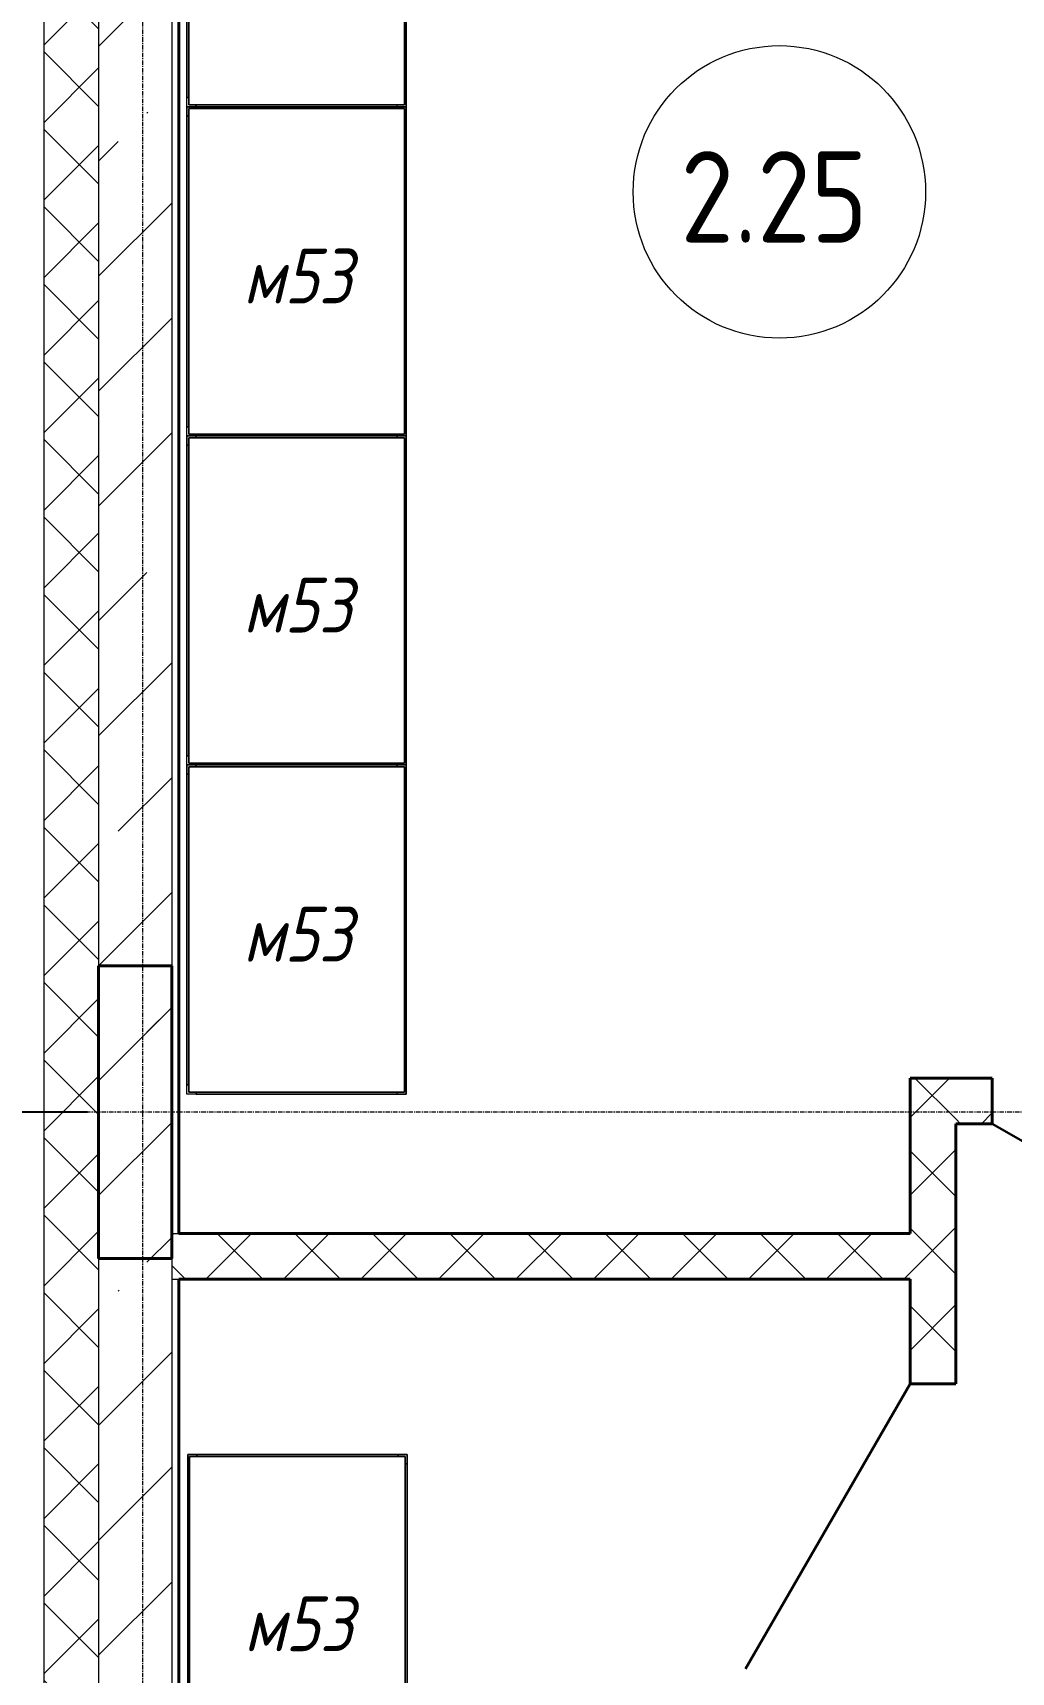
# Model space of a CAD drawing. Header units: millimetres. Extents: x -32954 to 151739, y -65671 to 56243.
# Drawn here: x -30250 to -27573, y -27886 to -23402 of the extents above; entities that cross this region are included whole.
import ezdxf

# ---------------------------------------------------------------- set-up
doc = ezdxf.new("R2010")
doc.units = ezdxf.units.MM
doc.linetypes.add('ADSK_Линия сетки', pattern=[21, 12, -3, 3, -3])
for name, color, linetype, lineweight in [('A-GENM', 7, 'Continuous', 9), ('I-FURN', 7, 'Continuous', 9), ('I-FURN-IDEN', 7, 'Continuous', 9), ('Двери', 7, 'Continuous', 18), ('Колонны', 7, 'Continuous', 18), ('Марки помещений', 7, 'Continuous', 18), ('Оси', 7, 'Continuous', 9), ('Панель', 7, 'Continuous', 30), ('Размеры', 7, 'Continuous', 9), ('Стены разрез', 7, 'Continuous', 40), ('Стены штриховка', 7, 'Continuous', 18)]:
    doc.layers.add(name, color=color, linetype=linetype, lineweight=lineweight)
doc.styles.add('GOST Common', font='GOST_Common.ttf', dxfattribs={"width": 0.9, "height": 250})
doc.styles.add('GOST Common_I', font='GOST_Common Italic.ttf', dxfattribs={"width": 0.9, "height": 150})
doc.dimstyles.new('ADSK_Проверочный', dxfattribs={"dimscale": 304.8, "dimtxt": 251.428749, "dimasz": 0.463911, "dimexe": 0.492126, "dimexo": 0.492126, "dimgap": 0.164042, "dimtad": 1, "dimdec": 0, "dimdsep": 46, "dimtxsty": 'GOST Common', "dimblk1": 'OBLIQUE', "dimblk2": 'OBLIQUE', "dimsah": 1, "dimcen": 0.09, "dimazin": 0, "dimtfac": 1, "dimtdec": 4, "dimtix": 1, "dimtmove": 0, "dimatfit": 3, "dimfxl": 1, "dimtvp": 1, "dimtolj": 1, "dimtzin": 0, "dimarcsym": 2})
pattern_1 = [(45, (-4e-12, -22914.43), (-106.066, 106.066), []), (135, (-4e-12, -22914.43), (-106.066, -106.066), [])]

# ---------------------------------------------------------------- blocks, each defined once
blk = doc.blocks.new('AC_Дверь_Однопольная_ПВХ - 860х2080h В Л-289294-В_АР_ПЭ_02 Этаж')
at = {"layer": 'Панель'}
blk.add_line((450, 62.5), (-329.4, 512.5), dxfattribs=at)
blk = doc.blocks.new('AC_Дверь_Однопольная_ДеревяннаяНаружная_ГОСТ24698-81 - 960х2080h ГЛ-654744-В_АР_ПЭ_02 Этаж')
at = {"layer": 'Панель'}
blk.add_line((500, 62.5), (-366, 562.5), dxfattribs=at)
blk = doc.blocks.new('_Oblique')
at = {"color": 0, "linetype": 'ByBlock', "lineweight": -2}
blk.add_line((-0.5, -0.5), (0.5, 0.5), dxfattribs=at)
blk = doc.blocks.new('*D148')
at = {"layer": 'Defpoints', "color": 0, "transparency": 16777216}
for p in [(-31007.1, -26354.4), (-29950, -26354.4), (-29950, -29754.4)]:
    blk.add_point(p, dxfattribs=at)
at = {"layer": 'Размеры', "color": 0, "lineweight": -2, "transparency": 16777216}
for p, q in [((-30100, -26354.4), (-31157.1, -26354.4)), ((-31007.1, -29754.4), (-31007.1, -26354.4)), ((-30100, -29754.4), (-31157.1, -29754.4))]:
    blk.add_line(p, q, dxfattribs=at)
at = {"layer": 'Размеры', "color": 0, "lineweight": -2, "transparency": 16777216, "xscale": 141.4, "yscale": 141.4, "zscale": 141.4}
for p, rotation in [((-31007.1, -26354.4), 90), ((-31007.1, -29754.4), 270)]:
    blk.add_blockref('_Oblique', p, dxfattribs=dict(at, rotation=rotation))
at = {"layer": 'Размеры', "color": 0, "transparency": 16777216, "insert": (-31182.1, -28054.4), "char_height": 250, "width": 782.412, "attachment_point": 5, "rotation": 90, "style": 'GOST Common'}
blk.add_mtext('\\A1;3400', dxfattribs=at)
blk = doc.blocks.new('ADSK_Марка_Помещение_2_ГОСТ21-501-2011 - Имя и Категория-86712-В_АР_ПЭ_02 Этаж')
at = {"layer": 'Марки помещений'}
blk.add_circle((0, 0), 4, dxfattribs=at)
blk = doc.blocks.new('М10-М12-М53-М103-М155-М186-М376-М386-М387-М390_Стеллаж - М53_Стеллаж разборный 900х600х1830-8574333-О_ТХ_03')
at = {"layer": 'A-GENM'}
for p, q in [((-425, 0), (-425, -5)), ((425, 0), (-425, 0)), ((-425, 0), (-425, -5)), ((425, 0), (-425, 0)), ((-425, -5), (-425, 0)), ((-425, 0), (425, 0)), ((-425, 0), (-425, -5)), ((425, 0), (-425, 0)), ((425, -5), (425, 0)), ((425, 0), (425, -5)), ((425, 0), (425, -5)), ((425, -5), (425, 0)), ((-425, 0), (-450, 0)), ((-450, 0), (-450, -25)), ((-450, -25), (-450, 0)), ((-450, 0), (-425, 0)), ((-445, -25), (-450, -25)), ((-450, -575), (-450, -25)), ((-450, -25), (-445, -25)), ((-450, -25), (-450, -575)), ((-450, -575), (-450, -25)), ((-445, -25), (-450, -25)), ((-450, -25), (-450, -575)), ((-445, -25), (-450, -25)), ((-450, -575), (-450, -25)), ((-450, -25), (-445, -25)), ((-450, -25), (-450, -575)), ((-445, -25), (-450, -25)), ((-450, -575), (-450, -25)), ((-445, -25), (-450, -25)), ((-450, -25), (-450, -575)), ((-445, -25), (-450, -25)), ((-425, -5), (-445, -5)), ((-445, -5), (-445, -25)), ((-445, -25), (-445, -5)), ((-445, -5), (-425, -5)), ((-445, -25), (-445, -5)), ((-445, -5), (-425, -5)), ((-425, -5), (-445, -5)), ((-445, -5), (-445, -25)), ((-445, -25), (-445, -5)), ((-445, -5), (-425, -5)), ((-425, -5), (-445, -5)), ((-445, -5), (-445, -25)), ((-445, -25), (-445, -5)), ((-445, -5), (-425, -5)), ((-425, -5), (-445, -5)), ((-445, -5), (-445, -25)), ((-445, -575), (-445, -25)), ((-445, -25), (-445, -575)), ((-445, -575), (-445, -25)), ((-445, -25), (-445, -595)), ((-445, -575), (-445, -25)), ((-445, -25), (-445, -575)), ((-445, -575), (-445, -25)), ((-445, -25), (-445, -595)), ((-425, 0), (-425, -5)), ((425, 0), (-425, 0)), ((-425, 0), (-425, -5)), ((425, 0), (-425, 0)), ((-425, -5), (-425, 0)), ((-425, 0), (425, 0)), ((-425, 0), (-425, -5)), ((425, 0), (-425, 0)), ((-425, -5), (425, -5)), ((425, -5), (-425, -5)), ((425, -5), (-425, -5)), ((425, -5), (-425, -5)), ((-425, -5), (425, -5)), ((425, -5), (-425, -5)), ((425, -5), (-425, -5)), ((425, -5), (-425, -5)), ((450, 0), (425, 0)), ((425, -5), (425, 0)), ((425, 0), (450, 0)), ((425, 0), (425, -5)), ((425, 0), (425, -5)), ((425, -5), (425, 0)), ((445, -5), (425, -5)), ((425, -5), (445, -5)), ((425, -5), (445, -5)), ((445, -5), (425, -5)), ((425, -5), (445, -5)), ((445, -5), (425, -5)), ((425, -5), (445, -5)), ((445, -5), (425, -5)), ((445, -25), (445, -5)), ((445, -5), (445, -25)), ((445, -5), (445, -25)), ((445, -25), (445, -5)), ((445, -5), (445, -25)), ((445, -25), (445, -5)), ((445, -5), (445, -25)), ((445, -25), (445, -5)), ((450, -25), (445, -25)), ((445, -25), (445, -575)), ((445, -595), (445, -25)), ((450, -25), (445, -25)), ((445, -25), (445, -575)), ((445, -595), (445, -25)), ((450, -25), (445, -25)), ((450, -25), (445, -25)), ((445, -25), (445, -575)), ((445, -595), (445, -25)), ((450, -25), (445, -25)), ((450, -25), (445, -25)), ((445, -25), (445, -575)), ((445, -595), (445, -25)), ((450, -25), (445, -25)), ((450, -25), (445, -25)), ((450, -25), (450, 0)), ((450, 0), (450, -25)), ((450, -25), (450, -600)), ((450, -575), (450, -25)), ((450, -25), (450, -575)), ((450, -575), (450, -25)), ((450, -25), (450, -575)), ((450, -575), (450, -25)), ((450, -25), (450, -575)), ((450, -575), (450, -25)), ((-450, -575), (-450, -600)), ((-450, -575), (-445, -575)), ((-450, -600), (-450, -575)), ((-445, -575), (-450, -575)), ((-445, -575), (-450, -575)), ((-445, -575), (-450, -575)), ((-445, -575), (-450, -575)), ((-445, -575), (-450, -575)), ((-445, -575), (-450, -575)), ((-450, -575), (-445, -575)), ((-445, -575), (-445, -595)), ((-445, -595), (-445, -575)), ((-445, -595), (-445, -575)), ((-445, -595), (-445, -575)), ((-445, -595), (-445, -575)), ((-445, -575), (-445, -595)), ((445, -595), (445, -575)), ((445, -575), (450, -575)), ((445, -575), (450, -575)), ((450, -575), (445, -575)), ((445, -575), (445, -595)), ((450, -575), (445, -575)), ((450, -575), (445, -575)), ((445, -575), (445, -595)), ((450, -575), (445, -575)), ((450, -575), (445, -575)), ((445, -575), (445, -595)), ((450, -575), (445, -575)), ((450, -575), (450, -600)), ((-450, -600), (-425, -600)), ((-425, -600), (-450, -600)), ((-445, -595), (-425, -595)), ((-425, -595), (-445, -595)), ((-425, -595), (-445, -595)), ((-425, -595), (-445, -595)), ((-445, -595), (445, -595)), ((-425, -595), (-445, -595)), ((-445, -595), (-425, -595)), ((-445, -595), (445, -595)), ((-425, -595), (-425, -600)), ((-425, -600), (-425, -595)), ((-425, -600), (-425, -595)), ((-425, -600), (-425, -595)), ((-425, -600), (-425, -595)), ((425, -595), (-425, -595)), ((-425, -595), (445, -595)), ((-425, -595), (-425, -600)), ((425, -595), (-425, -595)), ((425, -595), (-425, -595)), ((-425, -595), (445, -595)), ((-425, -595), (-425, -600)), ((-425, -595), (-425, -600)), ((425, -595), (-425, -595)), ((450, -600), (-425, -600)), ((-425, -600), (425, -600)), ((425, -600), (-425, -600)), ((-425, -600), (425, -600)), ((425, -600), (-425, -600)), ((-425, -600), (425, -600)), ((425, -600), (-425, -600)), ((-425, -600), (425, -600)), ((425, -600), (425, -595)), ((425, -595), (445, -595)), ((445, -595), (425, -595)), ((425, -600), (425, -595)), ((425, -595), (425, -600)), ((445, -595), (425, -595)), ((425, -595), (425, -600)), ((425, -595), (425, -600)), ((445, -595), (425, -595)), ((425, -595), (425, -600)), ((425, -595), (425, -600)), ((425, -595), (425, -600)), ((450, -600), (425, -600))]:
    blk.add_line(p, q, dxfattribs=at)

msp = doc.modelspace()

# ---------------------------------------------------------------- hatches: boundary and pattern name
at = {"layer": 'Колонны', "lineweight": 9}
h = msp.add_hatch(dxfattribs=at)
h.set_pattern_fill('FP_3', color=256, style=0, pattern_type=2)
h.set_pattern_definition([(45, (-4e-12, -22914.43), (-314.309, 314.309), []), (45, (314.3, -22914.43), (-314.309, 314.309), [222.25, -111.125])])
h.paths.add_polyline_path([(-30070, -26754.4), (-29870, -26754.4), (-29870, -25954.4), (-30070, -25954.4)])
at = {"layer": 'Стены разрез', "lineweight": 9}
h = msp.add_hatch(dxfattribs=at)
h.set_pattern_fill('FP_1', color=256, style=0, pattern_type=2)
h.set_pattern_definition(pattern_1)
h.paths.add_polyline_path([(-30159.3, -35009.4), (-30070, -35009.4), (-30070, -20664.4), (-30220, -20664.4), (-30220, -35009.4)])
h = msp.add_hatch(dxfattribs=at)
h.set_pattern_fill('FP_2', color=256, style=0, pattern_type=2)
h.set_pattern_definition([(45, (-4e-12, -22914.43), (-314.309, 314.309), []), (45, (314.3, -22914.43), (-314.309, 314.309), [555.625, -111.125, 3.353, -107.772])])
h.paths.add_polyline_path([(-30070, -34809.4), (-29870, -34809.4), (-29870, -20864.4), (-30070, -20864.4), (-30070, -34789.4)])
h = msp.add_hatch(dxfattribs=at)
h.set_pattern_fill('FP_1', color=256, style=0, pattern_type=2)
h.set_pattern_definition(pattern_1)
h.paths.add_polyline_path([(-27850, -30010.6), (-27725, -30010.6), (-27725, -27996.9), (-27850, -27996.9)])
h.paths.add_polyline_path([(-27850, -27096.9), (-27725, -27096.9), (-27725, -26260.9), (-27850, -26260.9), (-27850, -26810.9)])
h = msp.add_hatch(dxfattribs=at)
h.set_pattern_fill('FP_1', color=256, style=0, pattern_type=2)
h.set_pattern_definition(pattern_1)
h.paths.add_polyline_path([(-15350, -26385.9), (-15175, -26385.9), (-15175, -26260.9), (-17375, -26260.9), (-17375, -26385.9)])
h.paths.add_polyline_path([(-18375, -26385.9), (-18375, -26260.9), (-21060, -26260.9), (-21060, -26385.9)])
h.paths.add_polyline_path([(-22850, -26385.9), (-22060, -26385.9), (-22060, -26260.9), (-24885, -26260.9), (-24885, -26385.9)])
h.paths.add_polyline_path([(-25885, -26385.9), (-25885, -26260.9), (-26625, -26260.9), (-26625, -26385.9)])
h.paths.add_polyline_path([(-27725, -26385.9), (-27625, -26385.9), (-27625, -26260.9), (-27725, -26260.9)])
h = msp.add_hatch(dxfattribs=at)
h.set_pattern_fill('FP_1', color=256, style=0, pattern_type=2)
h.set_pattern_definition(pattern_1)
h.paths.add_polyline_path([(-27850, -26810.9), (-27850, -26685.9), (-29870, -26685.9), (-29870, -26810.9), (-29850, -26810.9)])

# ---------------------------------------------------------------- linework, layer by layer
at = {"layer": 'Колонны', "lineweight": 40}
for p, q in [((-29870, -25954.4), (-30070, -25954.4)), ((-30070, -25954.4), (-30070, -26754.4)), ((-29870, -26754.4), (-29870, -25954.4)), ((-30070, -26754.4), (-29870, -26754.4))]:
    msp.add_line(p, q, dxfattribs=at)
at = {"layer": 'Оси', "linetype": 'ADSK_Линия сетки'}
for p, q in [((-29950, -18626.6), (-29950, -37414.4)), ((2500, -26354.4), (-32136.4, -26354.4))]:
    msp.add_line(p, q, dxfattribs=at)
at = {"layer": 'Стены разрез'}
for p, q in [((-29850, -26685.9), (-29850, -20884.4)), ((-27625, -26260.9), (-27850, -26260.9)), ((-27850, -26260.9), (-27850, -26685.9)), ((-27625, -26385.9), (-27625, -26260.9)), ((-27725, -27096.9), (-27725, -26385.9)), ((-27725, -26385.9), (-27625, -26385.9)), ((-27850, -26685.9), (-29850, -26685.9)), ((-29850, -30010.6), (-29850, -26810.9)), ((-29850, -26810.9), (-27850, -26810.9)), ((-27850, -26810.9), (-27850, -27096.9)), ((-27850, -27096.9), (-27725, -27096.9))]:
    msp.add_line(p, q, dxfattribs=at)
at = {"layer": 'Стены штриховка'}
for p, q in [((-30220, -20514.4), (-30220, -35159.4)), ((-30070, -20664.4), (-30070, -35009.4)), ((-29870, -20864.4), (-29870, -34809.4)), ((-29870, -26685.9), (-29850, -26685.9)), ((-29870, -26810.9), (-29850, -26810.9))]:
    msp.add_line(p, q, dxfattribs=at)

# ---------------------------------------------------------------- block references
at = {"layer": 'I-FURN', "rotation": 270}
for p in [(-29228.4, -23154.6), (-29228.4, -24054.6), (-29228.4, -24954.6), (-29228.4, -25854.6), (-29225.8, -27740.6)]:
    msp.add_blockref('М10-М12-М53-М103-М155-М186-М376-М386-М387-М390_Стеллаж - М53_Стеллаж разборный 900х600х1830-8574333-О_ТХ_03', p, dxfattribs=at)
at = {"layer": 'Двери'}
for name, p, rotation in [('AC_Дверь_Однопольная_ДеревяннаяНаружная_ГОСТ24698-81 - 960х2080h ГЛ-654744-В_АР_ПЭ_02 Этаж', (-27125, -26323.4), 180), ('AC_Дверь_Однопольная_ПВХ - 860х2080h В Л-289294-В_АР_ПЭ_02 Этаж', (-27787.5, -27546.9), 89.9999999999999)]:
    msp.add_blockref(name, p, dxfattribs=dict(at, rotation=rotation))
at = {"layer": 'Марки помещений', "xscale": 99.99999999999993, "yscale": 99.99999999999993, "zscale": 99.99999999999993}
msp.add_blockref('ADSK_Марка_Помещение_2_ГОСТ21-501-2011 - Имя и Категория-86712-В_АР_ПЭ_02 Этаж', (-28207.5, -23837.4), dxfattribs=at)
msp.add_blockref('ADSK_Марка_Помещение_2_ГОСТ21-501-2011 - Имя и Категория-86712-В_АР_ПЭ_02 Этаж', (-28207.5, -23837.4), dxfattribs=at)
msp.add_blockref('ADSK_Марка_Помещение_2_ГОСТ21-501-2011 - Имя и Категория-86712-В_АР_ПЭ_02 Этаж', (-28207.5, -23837.4), dxfattribs=at)

# ---------------------------------------------------------------- texts
at = {"layer": 'I-FURN-IDEN', "char_height": 150, "attachment_point": 1, "style": 'GOST Common_I'}
for s, insert, width in [('53', (-29561.5, -23992.5), 245.316), ('\\fGOST Common|b0|i1|c204|p34|;\\W.9;м', (-29674.6, -23992.5), 137.089), ('53', (-29561.5, -24892.5), 245.316), ('\\fGOST Common|b0|i1|c204|p34|;\\W.9;м', (-29674.6, -24892.5), 137.089), ('53', (-29561.5, -25792.5), 245.316), ('\\fGOST Common|b0|i1|c204|p34|;\\W.9;м', (-29674.6, -25792.5), 137.089), ('53', (-29558.9, -27678.5), 245.316), ('\\fGOST Common|b0|i1|c204|p34|;\\W.9;м', (-29672, -27678.5), 137.089)]:
    msp.add_mtext(s, dxfattribs=dict(at, insert=insert, width=width))
at = {"layer": 'Марки помещений', "lineweight": 9, "insert": (-28478.1, -23726), "char_height": 250, "width": 663.797, "attachment_point": 1, "style": 'GOST Common'}
msp.add_mtext('2.25', dxfattribs=at)
msp.add_mtext('2.25', dxfattribs=at)
msp.add_mtext('2.25', dxfattribs=at)

# ---------------------------------------------------------------- dimensions: what is measured, and where the dimension line sits
at = {"layer": 'Размеры'}
dim = msp.add_linear_dim(base=(-31007.1, -26354.4), p1=(-29950, -29754.4), p2=(-29950, -26354.4), angle=90, dimstyle='ADSK_Проверочный', override={"dimpost": '<>', "dimfxl": 3400}, dxfattribs=at)
dim.commit()
dim.dimension.update_dxf_attribs({"geometry": '*D148', "text_midpoint": (-31182.1, -28054.4)})

doc.saveas('drawing.dxf')
